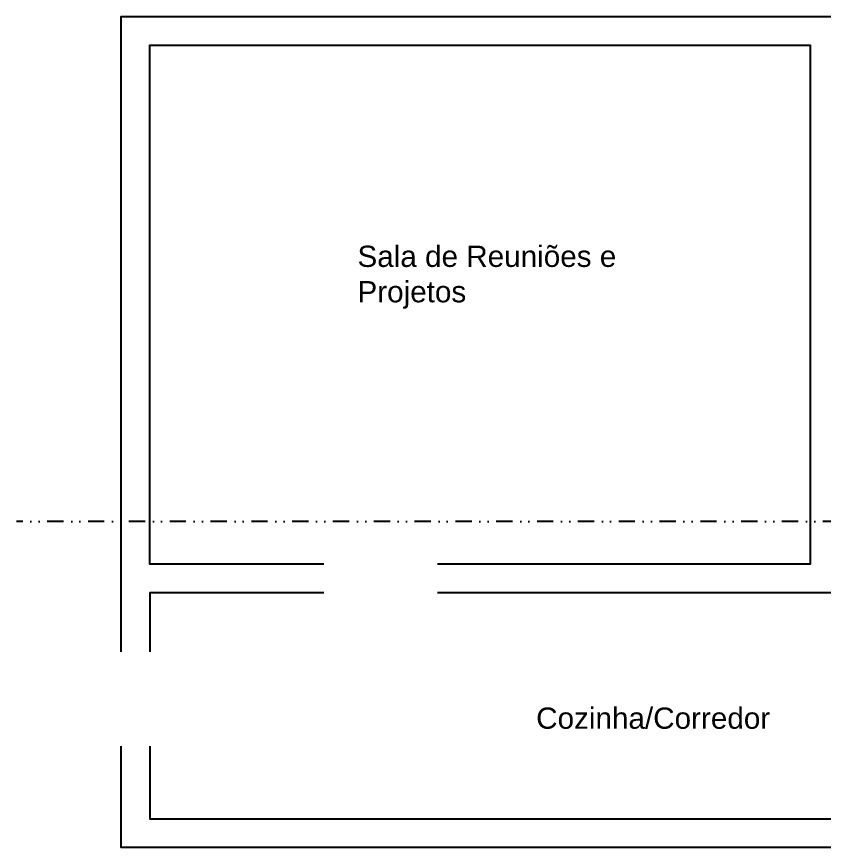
# Model space of a CAD drawing. Header units: millimetres. Extents: x 133 to 2678, y -112 to 1590.
# Drawn here: x 473 to 1105, y 86 to 736 of the extents above; entities that cross this region are included whole.
import ezdxf

# ---------------------------------------------------------------- set-up
doc = ezdxf.new("R2010")
doc.units = ezdxf.units.MM
doc.linetypes.add('DIVIDE', pattern=[31.75, 12.7, -6.35, 0, -6.35, 0, -6.35])
for name, color, linetype in [('ARQ-COTAS', 1, 'Continuous'), ('ARQ-LINHACORTE', 3, 'DIVIDE'), ('ARQ-TEXTO2', 2, 'Continuous')]:
    doc.layers.add(name, color=color, linetype=linetype)
doc.styles.get("Standard").update_dxf_attribs({"font": 'arial.ttf'})

msp = doc.modelspace()

# ---------------------------------------------------------------- linework, layer by layer
at = {"layer": 'ARQ-COTAS', "linetype": 'Continuous'}
for p, q in [((577.249, 241.418), (577.249, 241.418)), ((577.249, 241.418), (577.249, 241.418)), ((577.249, 108.442), (577.249, 108.442))]:
    msp.add_line(p, q, dxfattribs=at)
at = {"layer": 'ARQ-COTAS', "color": 4}
for points in [[(554.88, 239.092), (554.88, 736.154), (2162.835, 736.154), (2162.835, 86.073), (554.88, 86.073), (554.88, 165.335)], [(713.607, 307.757), (577.249, 307.757), (577.249, 713.785), (1094.16, 713.785), (1094.16, 307.757), (802.604, 307.757)], [(713.607, 285.388), (577.249, 285.388), (577.249, 239.092)], [(577.249, 165.335), (577.249, 108.442), (1673.462, 108.442), (1673.462, 285.388), (1664.285, 285.388)], [(1494.794, 285.388), (802.604, 285.388)]]:
    msp.add_lwpolyline(points, dxfattribs=at)
at = {"layer": 'ARQ-LINHACORTE', "linetype": 'DIVIDE'}
msp.add_line((2298.937, 341.169), (473.024, 341.169), dxfattribs=at)

# ---------------------------------------------------------------- texts
at = {"layer": 'ARQ-TEXTO2', "linetype": 'Continuous', "char_height": 16.617, "attachment_point": 1}
for s, width, gutter_width, insert in [('Sala de Reuniões e Projetos', 277.13991, 68.618, (739.845, 556.901)), ('Cozinha/Corredor', 237.23963, 58.739, (879.727, 195.528))]:
    msp.add_mtext_dynamic_manual_height_columns(s, width=width, gutter_width=gutter_width, heights=[0], dxfattribs=dict(at, insert=insert))

doc.saveas('drawing.dxf')
